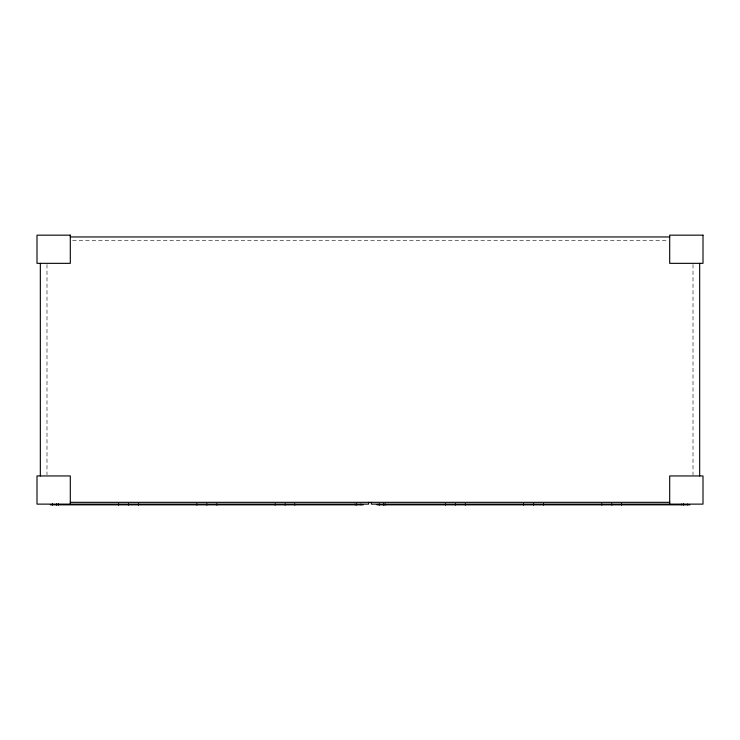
<?xml version="1.0" encoding="UTF-8"?>
<svg xmlns="http://www.w3.org/2000/svg" width="740" height="740" viewBox="0 0 740 740"><rect width="100%" height="100%" fill="white"/><g stroke="black" fill="none" stroke-linecap="round" stroke-linejoin="round"><path stroke-width="0.56" stroke-dasharray="3.7 2.78" d="M72.612 240.537L668.544 240.537M693.01 264.495L693.01 474.793M46.99 264.495L46.99 474.793"/><path stroke-width="1.11" d="M70.3 236.957L669.7 236.957M70.3 502.33L669.7 502.33M50.32 504.837L363.137 504.837M377.002 504.837L689.81 504.837M699.67 263.338L699.67 475.95M687.543 504.125L687.543 504.837M683.501 504.125L683.501 504.837M683.362 504.125L683.362 504.837M681.688 504.125L681.688 504.837M669.7 504.125L669.7 475.95L703 475.95L703 504.125L371.332 504.125L371.332 502.33M621.545 504.125L621.545 504.837M621.415 504.125L621.397 504.837M611.897 504.125L611.897 504.837M611.767 504.125L611.767 504.837M601.907 504.125L601.907 504.837M601.777 504.125L601.777 504.837M543.632 504.125L543.632 504.837M543.502 504.125L543.502 504.837M533.642 504.125L533.642 504.837M533.512 504.125L533.512 504.837M523.652 504.125L523.652 504.837M523.522 504.125L523.522 504.837M465.377 504.125L465.377 504.837M465.247 504.125L465.247 504.837M455.387 504.125L455.387 504.837M455.257 504.125L455.257 504.837M445.397 504.125L445.397 504.837M445.267 504.125L445.267 504.837M385.124 504.125L385.124 504.837M384.994 504.125L384.994 504.837M383.45 504.125L383.45 504.837M383.32 504.125L383.32 504.837M379.269 504.125L379.269 504.837M379.139 504.125L379.139 504.837M368.668 502.33L368.668 504.125L37 504.125L37 475.95L70.3 475.95L70.3 504.125M360.861 504.125L360.861 504.837M356.819 504.125L356.819 504.837M356.68 504.125L356.68 504.837M355.006 504.125L355.144 504.837M294.871 504.125L294.871 504.837M294.714 504.125L294.733 504.837M285.214 504.125L285.214 504.837M285.085 504.125L285.085 504.837M275.225 504.125L275.225 504.837M275.095 504.125L275.095 504.837M216.95 504.125L216.95 504.837M216.82 504.125L216.82 504.837M206.96 504.125L206.96 504.837M206.83 504.125L206.83 504.837M196.97 504.125L196.97 504.837M196.84 504.125L196.84 504.837M138.695 504.125L138.695 504.837M138.565 504.125L138.565 504.837M128.704 504.125L128.704 504.837M128.575 504.125L128.575 504.837M118.715 504.125L118.715 504.837M118.585 504.125L118.585 504.837M58.442 504.125L58.442 504.837M58.312 504.125L58.312 504.837M56.767 504.125L56.767 504.837M56.638 504.125L56.638 504.837M52.596 504.125L52.596 504.837M52.457 504.125L52.457 504.837M40.33 263.338L40.33 475.95M70.3 235.163L37 235.163L37 263.338L70.3 263.338L70.3 235.163M703 235.163L669.7 235.163L669.7 263.338L703 263.338L703 235.163"/></g></svg>
